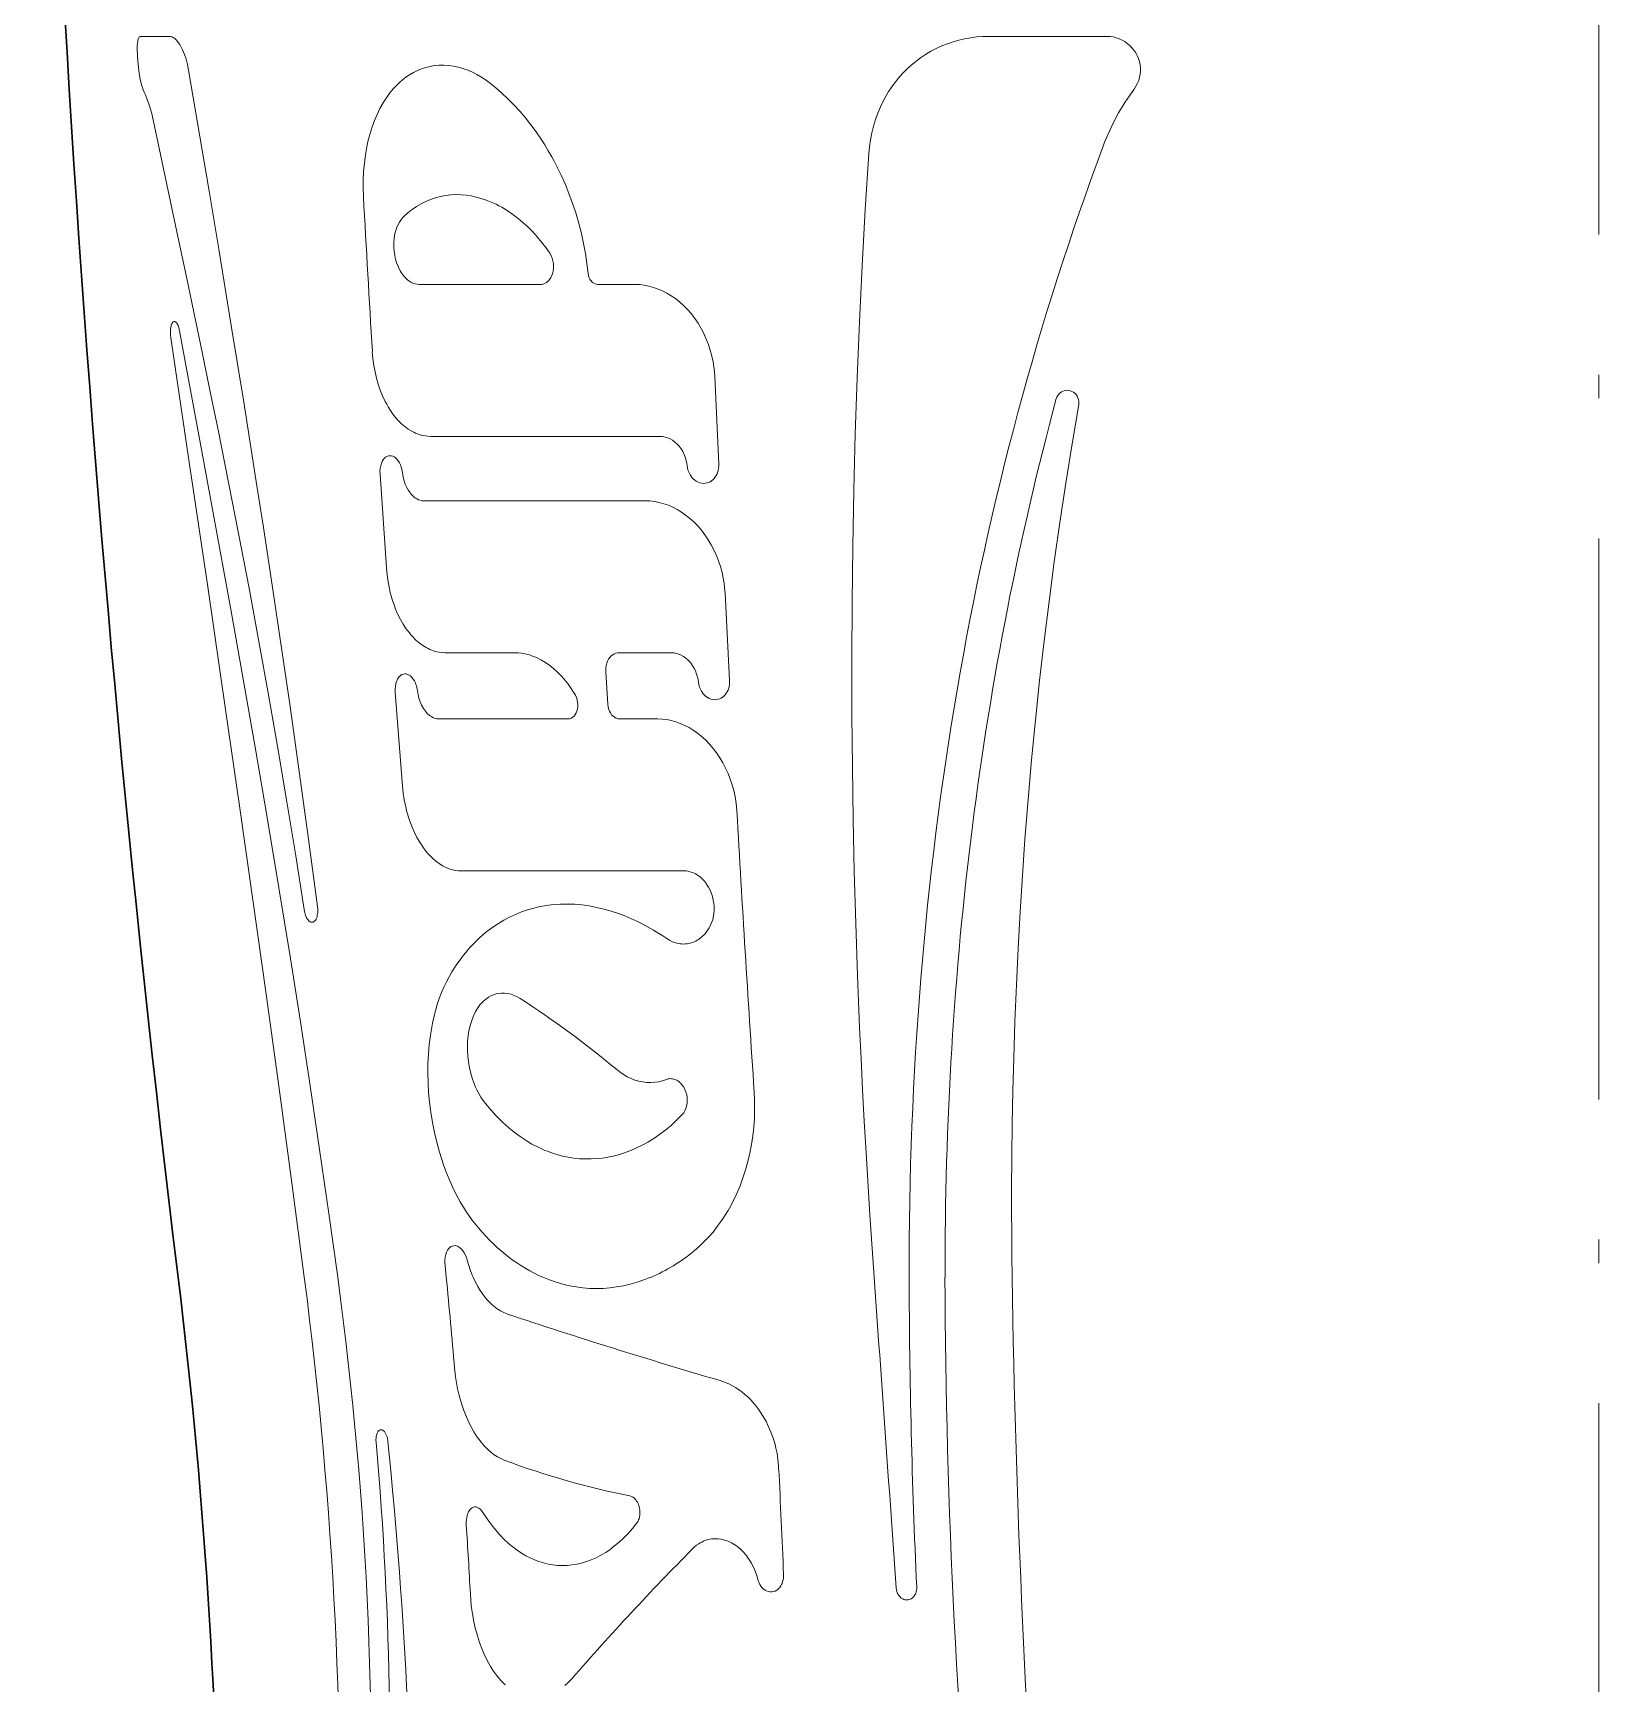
# Model space of a CAD drawing. Extents: x 0 to 297, y 0 to 532.
# Drawn here: x 81.33 to 114.83, y 217.2 to 252.52 of the extents above; entities that cross this region are included whole.
import ezdxf

# ---------------------------------------------------------------- set-up
doc = ezdxf.new("R2010")
doc.units = 0
doc.linetypes.add('DASHDOT', pattern=[18.5, 12, -3, 0.5, -3])

msp = doc.modelspace()

# ---------------------------------------------------------------- linework, layer by layer
at = {"color": 7, "linetype": 'DASHDOT', "lineweight": 13}
msp.add_line((114.834, 371.208), (114.834, 122.985), dxfattribs=at)
at = {"color": 7, "lineweight": 13, "ltscale": 0.006289}
msp.add_line((83.579, 251.911), (83.565, 252.162), dxfattribs=at)
at = {"color": 7, "lineweight": 13, "ltscale": 0.015232}
msp.add_line((83.639, 252.444), (84.248, 252.444), dxfattribs=at)
at = {"color": 7, "lineweight": 13, "ltscale": 0.063401}
msp.add_line((101.773, 252.444), (104.309, 252.444), dxfattribs=at)
at = {"color": 7, "lineweight": 13, "ltscale": 0.064623}
msp.add_line((92.184, 247.138), (89.599, 247.138), dxfattribs=at)
at = {"color": 7, "lineweight": 13, "ltscale": 0.019794}
msp.add_line((93.416, 247.138), (94.208, 247.138), dxfattribs=at)
at = {"color": 7, "lineweight": 13, "ltscale": 0.04688}
msp.add_line((95.917, 245.166), (96.003, 243.293), dxfattribs=at)
at = {"color": 7, "lineweight": 13, "ltscale": 0.122548}
msp.add_line((94.747, 243.888), (89.845, 243.888), dxfattribs=at)
at = {"color": 7, "lineweight": 13, "ltscale": 0.050332}
msp.add_line((88.894, 241.074), (88.758, 243.083), dxfattribs=at)
at = {"color": 7, "lineweight": 13, "ltscale": 0.118523}
msp.add_line((89.693, 242.51), (94.433, 242.51), dxfattribs=at)
at = {"color": 7, "lineweight": 13, "ltscale": 0.046895}
msp.add_line((96.138, 240.539), (96.235, 238.666), dxfattribs=at)
at = {"color": 7, "lineweight": 13, "ltscale": 0.037282}
msp.add_line((91.64, 239.26), (90.148, 239.26), dxfattribs=at)
at = {"color": 7, "lineweight": 13, "ltscale": 0.027982}
msp.add_line((94.991, 239.26), (93.872, 239.26), dxfattribs=at)
at = {"color": 7, "lineweight": 13, "ltscale": 0.017467}
msp.add_line((93.586, 238.855), (93.629, 238.157), dxfattribs=at)
at = {"color": 7, "lineweight": 13, "ltscale": 0.050365}
msp.add_line((89.239, 236.409), (89.085, 238.418), dxfattribs=at)
at = {"color": 7, "lineweight": 13, "ltscale": 0.068987}
msp.add_line((90.013, 237.846), (92.773, 237.846), dxfattribs=at)
at = {"color": 7, "lineweight": 13, "ltscale": 0.020208}
msp.add_line((93.885, 237.846), (94.694, 237.846), dxfattribs=at)
at = {"color": 7, "lineweight": 13, "ltscale": 0.119228}
msp.add_line((95.264, 234.595), (90.494, 234.595), dxfattribs=at)
at = {"color": 7, "lineweight": 13, "ltscale": 0.006349}
msp.add_line((90.173, 225.902), (90.148, 226.155), dxfattribs=at)
at = {"color": 7, "lineweight": 13}
for points in [[(83.565, 252.162), (83.564, 252.234), (83.569, 252.304), (83.574, 252.335), (83.58, 252.364), (83.593, 252.399), (83.6, 252.414), (83.608, 252.426), (83.617, 252.435), (83.626, 252.441), (83.639, 252.444)], [(84.248, 252.444), (84.274, 252.441), (84.301, 252.434), (84.327, 252.422), (84.347, 252.411), (84.367, 252.396), (84.405, 252.361), (84.442, 252.316), (84.475, 252.269), (84.506, 252.215), (84.535, 252.156), (84.555, 252.109), (84.575, 252.059), (84.609, 251.954), (84.638, 251.842), (84.661, 251.725)], [(99.214, 249.937), (99.227, 250.086), (99.249, 250.234), (99.277, 250.38), (99.313, 250.524), (99.356, 250.666), (99.406, 250.805), (99.464, 250.94), (99.528, 251.072), (99.599, 251.2), (99.637, 251.262), (99.677, 251.323), (99.718, 251.383), (99.761, 251.442), (99.843, 251.545), (99.93, 251.643), (100.021, 251.737), (100.117, 251.825), (100.217, 251.909), (100.321, 251.986), (100.429, 252.059), (100.541, 252.125), (100.656, 252.186), (100.773, 252.24), (100.894, 252.288), (101.016, 252.329), (101.141, 252.365), (101.268, 252.394), (101.396, 252.416), (101.521, 252.431), (101.647, 252.441), (101.773, 252.444)], [(104.309, 252.444), (104.376, 252.44), (104.442, 252.431), (104.506, 252.415), (104.57, 252.394), (104.631, 252.366), (104.689, 252.333), (104.744, 252.294), (104.796, 252.251), (104.843, 252.202), (104.886, 252.149), (104.924, 252.093), (104.956, 252.033), (104.982, 251.97), (105.002, 251.905), (105.016, 251.838), (105.023, 251.771), (105.024, 251.703), (105.019, 251.636), (105.006, 251.569), (104.988, 251.504), (104.963, 251.441), (104.929, 251.376), (104.889, 251.315)], [(83.73, 251.206), (83.709, 251.251), (83.691, 251.3), (83.673, 251.353), (83.657, 251.408), (83.629, 251.526), (83.606, 251.649), (83.59, 251.777), (83.579, 251.911)], [(88.404, 249.02), (88.397, 249.2), (88.398, 249.379), (88.407, 249.557), (88.422, 249.733), (88.445, 249.908), (88.459, 249.994), (88.475, 250.079), (88.507, 250.226), (88.546, 250.369), (88.59, 250.509), (88.639, 250.645), (88.694, 250.775), (88.755, 250.9), (88.822, 251.02), (88.857, 251.077), (88.894, 251.133), (88.967, 251.234), (89.006, 251.282), (89.046, 251.329), (89.107, 251.395), (89.172, 251.457), (89.238, 251.515), (89.307, 251.569), (89.388, 251.624), (89.472, 251.673), (89.559, 251.715), (89.647, 251.751), (89.738, 251.781), (89.83, 251.803), (89.924, 251.819), (90.024, 251.828), (90.125, 251.829), (90.226, 251.823), (90.328, 251.809), (90.43, 251.787), (90.532, 251.758), (90.634, 251.722), (90.734, 251.678), (90.826, 251.631), (90.917, 251.579), (91.006, 251.521), (91.093, 251.458)], [(84.661, 251.725), (85.093, 249.174), (85.307, 247.893), (85.576, 246.261), (85.842, 244.623), (86.125, 242.834), (86.264, 241.938), (86.401, 241.041), (86.616, 239.603), (86.826, 238.163), (87.03, 236.721), (87.229, 235.277), (87.421, 233.832)], [(91.093, 251.458), (91.23, 251.348), (91.364, 251.232), (91.495, 251.108), (91.623, 250.979), (91.747, 250.843), (91.868, 250.701), (91.984, 250.554), (92.096, 250.401), (92.204, 250.243), (92.282, 250.122), (92.358, 249.997), (92.43, 249.871), (92.483, 249.774), (92.534, 249.676), (92.632, 249.477), (92.723, 249.273), (92.807, 249.065), (92.884, 248.854), (92.951, 248.648), (93.011, 248.44), (93.065, 248.23), (93.112, 248.017), (93.152, 247.802), (93.185, 247.587), (93.211, 247.37)], [(87.134, 233.766), (86.954, 234.919), (86.767, 236.07), (86.573, 237.218), (86.373, 238.363), (86.167, 239.504), (85.955, 240.641), (85.739, 241.775), (85.517, 242.904), (85.292, 244.028), (85.127, 244.841), (84.96, 245.651), (84.624, 247.263), (84.384, 248.401), (83.905, 250.656)], [(99.327, 225.902), (99.236, 227.237), (99.154, 228.572), (99.116, 229.241), (99.081, 229.91), (99.048, 230.577), (99.018, 231.243), (98.973, 232.356), (98.935, 233.47), (98.904, 234.584), (98.88, 235.698), (98.863, 236.811), (98.853, 237.925), (98.85, 239.128), (98.856, 240.331), (98.871, 241.533), (98.893, 242.735), (98.925, 243.937), (98.965, 245.138), (99.014, 246.338), (99.072, 247.539), (99.138, 248.738), (99.214, 249.937)], [(89.266, 248.592), (89.353, 248.67), (89.444, 248.741), (89.538, 248.806), (89.635, 248.863), (89.735, 248.913), (89.838, 248.956), (89.943, 248.992), (90.05, 249.02), (90.158, 249.041), (90.269, 249.054), (90.38, 249.059), (90.493, 249.056), (90.6, 249.047), (90.707, 249.031), (90.815, 249.008), (90.922, 248.979), (91.029, 248.943), (91.135, 248.901), (91.24, 248.853), (91.3, 248.822), (91.361, 248.789), (91.48, 248.718), (91.596, 248.638), (91.71, 248.552), (91.822, 248.458), (91.924, 248.363), (92.024, 248.262), (92.12, 248.155), (92.213, 248.043), (92.302, 247.926), (92.387, 247.805)], [(89.599, 247.138), (89.553, 247.141), (89.507, 247.15), (89.461, 247.166), (89.417, 247.188), (89.374, 247.215), (89.348, 247.235), (89.323, 247.257), (89.276, 247.306), (89.232, 247.362), (89.21, 247.396), (89.188, 247.431), (89.15, 247.506), (89.118, 247.587), (89.092, 247.671), (89.072, 247.758), (89.059, 247.848), (89.052, 247.938), (89.052, 248.027), (89.059, 248.116), (89.07, 248.194), (89.087, 248.269), (89.11, 248.342), (89.138, 248.409), (89.171, 248.472), (89.2, 248.516), (89.231, 248.556), (89.266, 248.592)], [(92.387, 247.805), (92.416, 247.754), (92.44, 247.699), (92.457, 247.641), (92.466, 247.586), (92.47, 247.53), (92.469, 247.475), (92.461, 247.421), (92.448, 247.368), (92.427, 247.315), (92.414, 247.29), (92.4, 247.266), (92.384, 247.244), (92.368, 247.224), (92.34, 247.198), (92.311, 247.176), (92.279, 247.159), (92.246, 247.146), (92.215, 247.14), (92.184, 247.138)], [(93.211, 247.37), (93.217, 247.333), (93.227, 247.297), (93.247, 247.253), (93.259, 247.233), (93.273, 247.214), (93.288, 247.197), (93.304, 247.182), (93.33, 247.163), (93.358, 247.149), (93.387, 247.141), (93.416, 247.138)], [(94.208, 247.138), (94.308, 247.134), (94.409, 247.122), (94.509, 247.103), (94.608, 247.076), (94.706, 247.041), (94.802, 247), (94.896, 246.951), (94.988, 246.896), (95.077, 246.835), (95.163, 246.767), (95.253, 246.687), (95.338, 246.6), (95.418, 246.508), (95.493, 246.41), (95.563, 246.307), (95.627, 246.199), (95.686, 246.087), (95.738, 245.971), (95.784, 245.852), (95.823, 245.73), (95.856, 245.606), (95.882, 245.48), (95.899, 245.376), (95.91, 245.271), (95.917, 245.166)], [(84.284, 245.997), (84.278, 246.054), (84.275, 246.113), (84.277, 246.17), (84.283, 246.221), (84.293, 246.266), (84.3, 246.287), (84.308, 246.304), (84.32, 246.325), (84.335, 246.339), (84.35, 246.345), (84.366, 246.345), (84.382, 246.337), (84.398, 246.323), (84.408, 246.31), (84.418, 246.295), (84.436, 246.258), (84.451, 246.215), (84.467, 246.149)], [(84.467, 246.149), (84.954, 243.53), (85.197, 242.213), (85.558, 240.23), (85.824, 238.738), (86.087, 237.24), (86.344, 235.739), (86.595, 234.233), (86.84, 232.724), (87.054, 231.364), (87.263, 230.001), (87.465, 228.636), (87.662, 227.27), (87.852, 225.902)], [(87.137, 225.902), (86.87, 227.924), (86.598, 229.943), (86.32, 231.961), (86.038, 233.977), (85.752, 235.989), (85.461, 237.999), (85.071, 240.673), (84.677, 243.339), (84.284, 245.997)], [(89.845, 243.888), (89.783, 243.89), (89.721, 243.898), (89.659, 243.91), (89.598, 243.927), (89.558, 243.942), (89.518, 243.958), (89.478, 243.976), (89.439, 243.997), (89.362, 244.044), (89.288, 244.098), (89.217, 244.16), (89.149, 244.228), (89.09, 244.295), (89.034, 244.367), (88.981, 244.443), (88.932, 244.523), (88.9, 244.578), (88.87, 244.635), (88.814, 244.754), (88.764, 244.877), (88.72, 245.005), (88.683, 245.136), (88.651, 245.27), (88.626, 245.407), (88.606, 245.554), (88.593, 245.702)], [(103.224, 244.695), (103.237, 244.731), (103.255, 244.765), (103.278, 244.795), (103.305, 244.822), (103.337, 244.843), (103.372, 244.859), (103.409, 244.87), (103.446, 244.874), (103.484, 244.873), (103.521, 244.865), (103.556, 244.852), (103.59, 244.833), (103.62, 244.81), (103.647, 244.782), (103.67, 244.75), (103.688, 244.714), (103.7, 244.677), (103.707, 244.638), (103.708, 244.603), (103.704, 244.569)], [(103.704, 244.569), (103.562, 243.729), (103.427, 242.888), (103.3, 242.046), (103.181, 241.203), (103.069, 240.359), (102.965, 239.514), (102.868, 238.668), (102.779, 237.821), (102.697, 236.973), (102.623, 236.125), (102.555, 235.276), (102.5, 234.497), (102.451, 233.717), (102.407, 232.937), (102.37, 232.156), (102.338, 231.376), (102.313, 230.594), (102.295, 229.891), (102.281, 229.187), (102.273, 228.484), (102.269, 227.78), (102.269, 227.312), (102.27, 226.843), (102.274, 226.373), (102.28, 225.902)], [(95.327, 243.262), (95.32, 243.313), (95.309, 243.364), (95.289, 243.433), (95.264, 243.499), (95.233, 243.563), (95.197, 243.622), (95.156, 243.677), (95.11, 243.727), (95.06, 243.772), (95.012, 243.806), (94.962, 243.835), (94.91, 243.858), (94.856, 243.874), (94.802, 243.884), (94.747, 243.888)], [(88.758, 243.083), (88.757, 243.144), (88.762, 243.203), (88.772, 243.26), (88.788, 243.313), (88.805, 243.352), (88.825, 243.386), (88.848, 243.416), (88.875, 243.441), (88.904, 243.46), (88.936, 243.471), (88.968, 243.476), (88.999, 243.473), (89.03, 243.464), (89.06, 243.45), (89.089, 243.429), (89.12, 243.4), (89.148, 243.364), (89.173, 243.324), (89.194, 243.28), (89.206, 243.249), (89.216, 243.217), (89.225, 243.183), (89.237, 243.117)], [(89.237, 243.117), (89.244, 243.066), (89.253, 243.015), (89.273, 242.939), (89.299, 242.866), (89.329, 242.796), (89.365, 242.732), (89.386, 242.7), (89.408, 242.671), (89.429, 242.646), (89.451, 242.622), (89.496, 242.583), (89.519, 242.567), (89.543, 242.552), (89.579, 242.534), (89.617, 242.521), (89.654, 242.513), (89.693, 242.51)], [(96.003, 243.293), (96.003, 243.251), (95.999, 243.209), (95.992, 243.168), (95.981, 243.128), (95.967, 243.089), (95.949, 243.053), (95.929, 243.02), (95.905, 242.99), (95.879, 242.962), (95.85, 242.939), (95.82, 242.92), (95.788, 242.904), (95.754, 242.893), (95.72, 242.886), (95.685, 242.883), (95.643, 242.886), (95.602, 242.895), (95.561, 242.91), (95.523, 242.93), (95.486, 242.956), (95.458, 242.981), (95.431, 243.01), (95.407, 243.042), (95.391, 243.068), (95.376, 243.095), (95.363, 243.123), (95.352, 243.152), (95.336, 243.206), (95.327, 243.262)], [(94.433, 242.51), (94.533, 242.507), (94.632, 242.495), (94.731, 242.475), (94.829, 242.448), (94.926, 242.414), (95.022, 242.372), (95.115, 242.324), (95.207, 242.269), (95.295, 242.207), (95.381, 242.14), (95.47, 242.06), (95.554, 241.973), (95.634, 241.881), (95.709, 241.783), (95.779, 241.679), (95.844, 241.572), (95.902, 241.46), (95.954, 241.344), (96.001, 241.225), (96.041, 241.103), (96.074, 240.979), (96.101, 240.853), (96.118, 240.749), (96.13, 240.644), (96.138, 240.539)], [(90.148, 239.26), (90.087, 239.263), (90.025, 239.27), (89.964, 239.283), (89.904, 239.3), (89.864, 239.314), (89.824, 239.331), (89.785, 239.349), (89.746, 239.37), (89.67, 239.417), (89.596, 239.471), (89.525, 239.533), (89.457, 239.601), (89.42, 239.642), (89.385, 239.684), (89.317, 239.775), (89.254, 239.872), (89.195, 239.974), (89.141, 240.082), (89.092, 240.195), (89.057, 240.287), (89.025, 240.382), (88.996, 240.479), (88.976, 240.553), (88.958, 240.627), (88.943, 240.703), (88.929, 240.779), (88.908, 240.926), (88.894, 241.074)], [(92.936, 238.352), (92.885, 238.436), (92.832, 238.518), (92.767, 238.608), (92.699, 238.693), (92.628, 238.774), (92.553, 238.849), (92.475, 238.92), (92.39, 238.988), (92.301, 239.05), (92.21, 239.104), (92.117, 239.151), (92.07, 239.172), (92.022, 239.19), (91.975, 239.206), (91.928, 239.221), (91.856, 239.238), (91.784, 239.25), (91.711, 239.258), (91.64, 239.26)], [(93.872, 239.26), (93.836, 239.258), (93.801, 239.25), (93.768, 239.236), (93.736, 239.218), (93.703, 239.192), (93.674, 239.161), (93.648, 239.124), (93.627, 239.084), (93.61, 239.041), (93.601, 239.012), (93.594, 238.982), (93.589, 238.95), (93.586, 238.918), (93.586, 238.855)], [(95.568, 238.635), (95.56, 238.686), (95.55, 238.737), (95.53, 238.806), (95.504, 238.872), (95.473, 238.935), (95.437, 238.995), (95.396, 239.05), (95.35, 239.1), (95.301, 239.144), (95.253, 239.179), (95.203, 239.207), (95.152, 239.23), (95.099, 239.247), (95.045, 239.257), (94.991, 239.26)], [(89.085, 238.418), (89.083, 238.479), (89.087, 238.538), (89.097, 238.595), (89.112, 238.648), (89.123, 238.674), (89.135, 238.699), (89.153, 238.729), (89.174, 238.754), (89.197, 238.776), (89.226, 238.795), (89.257, 238.806), (89.289, 238.811), (89.319, 238.808), (89.35, 238.799), (89.379, 238.785), (89.408, 238.764), (89.439, 238.735), (89.467, 238.699), (89.492, 238.659), (89.514, 238.615), (89.526, 238.583), (89.537, 238.551), (89.552, 238.484), (89.557, 238.452)], [(89.557, 238.452), (89.571, 238.367), (89.591, 238.287), (89.617, 238.21), (89.648, 238.138), (89.685, 238.071), (89.706, 238.039), (89.728, 238.009), (89.751, 237.982), (89.774, 237.957), (89.818, 237.918), (89.841, 237.902), (89.865, 237.887), (89.901, 237.869), (89.938, 237.856), (89.976, 237.848), (90.013, 237.846)], [(96.235, 238.666), (96.236, 238.624), (96.233, 238.582), (96.226, 238.54), (96.216, 238.5), (96.202, 238.462), (96.184, 238.426), (96.164, 238.393), (96.141, 238.362), (96.115, 238.335), (96.087, 238.312), (96.057, 238.293), (96.026, 238.277), (95.993, 238.266), (95.959, 238.259), (95.925, 238.256), (95.883, 238.259), (95.842, 238.268), (95.802, 238.282), (95.764, 238.303), (95.728, 238.328), (95.699, 238.354), (95.673, 238.383), (95.649, 238.415), (95.633, 238.44), (95.618, 238.467), (95.605, 238.495), (95.593, 238.525), (95.578, 238.579), (95.568, 238.635)], [(92.773, 237.846), (92.791, 237.847), (92.81, 237.85), (92.828, 237.855), (92.846, 237.862), (92.879, 237.882), (92.909, 237.908), (92.933, 237.939), (92.954, 237.975), (92.97, 238.015), (92.982, 238.059), (92.988, 238.104), (92.99, 238.151), (92.985, 238.203), (92.975, 238.256), (92.958, 238.306), (92.936, 238.352)], [(93.629, 238.157), (93.635, 238.108), (93.647, 238.06), (93.665, 238.014), (93.686, 237.973), (93.713, 237.936), (93.743, 237.905), (93.776, 237.88), (93.811, 237.861), (93.848, 237.849), (93.885, 237.846)], [(94.694, 237.846), (94.792, 237.842), (94.89, 237.83), (94.988, 237.81), (95.085, 237.783), (95.181, 237.749), (95.276, 237.707), (95.369, 237.659), (95.459, 237.604), (95.547, 237.542), (95.631, 237.475), (95.72, 237.395), (95.804, 237.308), (95.884, 237.215), (95.959, 237.117), (96.029, 237.014), (96.093, 236.907), (96.151, 236.795), (96.204, 236.679), (96.25, 236.56), (96.291, 236.439), (96.324, 236.315), (96.352, 236.189), (96.369, 236.085), (96.382, 235.979), (96.39, 235.874)], [(90.494, 234.595), (90.434, 234.598), (90.373, 234.605), (90.313, 234.618), (90.253, 234.635), (90.213, 234.649), (90.174, 234.666), (90.135, 234.684), (90.096, 234.705), (90.021, 234.752), (89.948, 234.806), (89.877, 234.868), (89.809, 234.936), (89.773, 234.977), (89.738, 235.019), (89.67, 235.11), (89.606, 235.207), (89.548, 235.309), (89.493, 235.417), (89.444, 235.529), (89.408, 235.622), (89.375, 235.717), (89.346, 235.814), (89.326, 235.888), (89.307, 235.963), (89.277, 236.114), (89.254, 236.261), (89.239, 236.409)], [(95.799, 233.375), (95.823, 233.421), (95.845, 233.469), (95.863, 233.519), (95.875, 233.558), (95.885, 233.598), (95.898, 233.679), (95.905, 233.762), (95.903, 233.846), (95.894, 233.93), (95.878, 234.013), (95.855, 234.093), (95.825, 234.17), (95.788, 234.244), (95.745, 234.313), (95.721, 234.345), (95.696, 234.376), (95.669, 234.406), (95.641, 234.433), (95.614, 234.458), (95.585, 234.481), (95.545, 234.508), (95.504, 234.532), (95.462, 234.553), (95.413, 234.571), (95.364, 234.585), (95.314, 234.593), (95.264, 234.595)], [(87.421, 233.832), (87.426, 233.768), (87.425, 233.704), (87.421, 233.674), (87.416, 233.644), (87.41, 233.618), (87.403, 233.594), (87.39, 233.564), (87.374, 233.539), (87.357, 233.519), (87.335, 233.504), (87.324, 233.499), (87.313, 233.497), (87.301, 233.496), (87.289, 233.497), (87.276, 233.501), (87.263, 233.507), (87.238, 233.526), (87.215, 233.552), (87.201, 233.572), (87.188, 233.594), (87.166, 233.643), (87.148, 233.699), (87.134, 233.766)], [(90.295, 232.436), (90.388, 232.579), (90.486, 232.716), (90.537, 232.783), (90.59, 232.848), (90.642, 232.911), (90.696, 232.971), (90.786, 233.065), (90.879, 233.155), (90.974, 233.24), (91.073, 233.32), (91.174, 233.395), (91.29, 233.473), (91.408, 233.544), (91.53, 233.608), (91.655, 233.666), (91.783, 233.718), (91.913, 233.762), (92.045, 233.8), (92.18, 233.831), (92.317, 233.855), (92.416, 233.868), (92.517, 233.877), (92.618, 233.883), (92.694, 233.885), (92.77, 233.885), (92.924, 233.88), (93.08, 233.866), (93.235, 233.845), (93.391, 233.815), (93.548, 233.779), (93.704, 233.734), (93.86, 233.683), (93.992, 233.633), (94.123, 233.579), (94.254, 233.519), (94.383, 233.454), (94.497, 233.393), (94.611, 233.328), (94.723, 233.259), (94.807, 233.205), (94.89, 233.149)], [(94.89, 233.149), (94.951, 233.111), (95.014, 233.08), (95.079, 233.057), (95.147, 233.04), (95.181, 233.035), (95.215, 233.032), (95.249, 233.031), (95.282, 233.032), (95.327, 233.036), (95.372, 233.044), (95.416, 233.056), (95.448, 233.067), (95.48, 233.079), (95.512, 233.094), (95.543, 233.111), (95.573, 233.13), (95.602, 233.151), (95.658, 233.198), (95.71, 233.251), (95.757, 233.311), (95.799, 233.375)], [(90.863, 226.958), (90.793, 227.043), (90.725, 227.132), (90.659, 227.224), (90.611, 227.295), (90.564, 227.368), (90.474, 227.518), (90.389, 227.675), (90.309, 227.836), (90.235, 228.003), (90.166, 228.175), (90.117, 228.308), (90.071, 228.444), (90.029, 228.581), (89.999, 228.685), (89.971, 228.79), (89.921, 229.002), (89.879, 229.217), (89.843, 229.433), (89.816, 229.65), (89.797, 229.858), (89.785, 230.065), (89.78, 230.272), (89.783, 230.478), (89.793, 230.682), (89.811, 230.883), (89.822, 230.983), (89.836, 231.082), (89.857, 231.212), (89.881, 231.341), (89.909, 231.467), (89.944, 231.603), (89.983, 231.736), (90.026, 231.865), (90.074, 231.991), (90.123, 232.108), (90.177, 232.222), (90.234, 232.331), (90.295, 232.436)], [(91.011, 229.619), (90.961, 229.686), (90.913, 229.758), (90.869, 229.834), (90.828, 229.914), (90.803, 229.969), (90.779, 230.025), (90.737, 230.141), (90.701, 230.26), (90.672, 230.383), (90.651, 230.508), (90.636, 230.633), (90.629, 230.76), (90.629, 230.886), (90.632, 230.95), (90.638, 231.013), (90.644, 231.073), (90.653, 231.133), (90.672, 231.232), (90.697, 231.328), (90.727, 231.419), (90.762, 231.507), (90.803, 231.589), (90.849, 231.664), (90.874, 231.7), (90.901, 231.734), (90.927, 231.764), (90.954, 231.793), (90.993, 231.829), (91.033, 231.862), (91.075, 231.891), (91.128, 231.921), (91.183, 231.945), (91.239, 231.963), (91.297, 231.974), (91.356, 231.98), (91.423, 231.979), (91.49, 231.971), (91.558, 231.955), (91.625, 231.931), (91.69, 231.901), (91.755, 231.864)], [(93.821, 230.345), (93.894, 230.288), (93.969, 230.237), (94.047, 230.193), (94.127, 230.154), (94.21, 230.122), (94.294, 230.097), (94.379, 230.08), (94.464, 230.07), (94.55, 230.068), (94.635, 230.074), (94.719, 230.087), (94.803, 230.107), (94.884, 230.135)], [(94.884, 230.135), (94.913, 230.145), (94.942, 230.15), (94.972, 230.152), (94.995, 230.151), (95.017, 230.148), (95.04, 230.143), (95.062, 230.136), (95.084, 230.127), (95.106, 230.116), (95.149, 230.088), (95.188, 230.054), (95.223, 230.014), (95.254, 229.968), (95.281, 229.917), (95.303, 229.861), (95.318, 229.804), (95.328, 229.744), (95.331, 229.683), (95.327, 229.624), (95.317, 229.566), (95.302, 229.514), (95.281, 229.466), (95.254, 229.422), (95.223, 229.383)], [(95.223, 229.383), (95.109, 229.268), (94.991, 229.159), (94.869, 229.057), (94.744, 228.962), (94.616, 228.874), (94.486, 228.793), (94.419, 228.756), (94.352, 228.72), (94.262, 228.676), (94.171, 228.635), (94.08, 228.598), (93.969, 228.559), (93.857, 228.524), (93.744, 228.495), (93.63, 228.472), (93.516, 228.454), (93.394, 228.441), (93.271, 228.434), (93.148, 228.434), (93.025, 228.44), (92.903, 228.453), (92.781, 228.472), (92.66, 228.497), (92.54, 228.529), (92.45, 228.558), (92.36, 228.59), (92.27, 228.625), (92.204, 228.654), (92.138, 228.685), (92.008, 228.753), (91.881, 228.829), (91.756, 228.911), (91.655, 228.985), (91.556, 229.063), (91.459, 229.146), (91.364, 229.233), (91.303, 229.293), (91.242, 229.355), (91.125, 229.483), (91.011, 229.619)], [(96.761, 229.872), (96.77, 229.682), (96.772, 229.492), (96.766, 229.302), (96.753, 229.114), (96.732, 228.927), (96.704, 228.742), (96.67, 228.559), (96.627, 228.379), (96.578, 228.203), (96.522, 228.029), (96.459, 227.86), (96.39, 227.695), (96.352, 227.614), (96.313, 227.535), (96.259, 227.431), (96.202, 227.33), (96.142, 227.231), (96.059, 227.106), (95.973, 226.986), (95.882, 226.871), (95.787, 226.761), (95.688, 226.658), (95.585, 226.56), (95.479, 226.468)], [(90.148, 226.155), (90.145, 226.216), (90.147, 226.276), (90.153, 226.335), (90.166, 226.39), (90.183, 226.439), (90.204, 226.483), (90.225, 226.513), (90.248, 226.538), (90.274, 226.558), (90.302, 226.572), (90.333, 226.579), (90.364, 226.58), (90.396, 226.574), (90.414, 226.568), (90.432, 226.559), (90.467, 226.536), (90.501, 226.506), (90.531, 226.469), (90.56, 226.426), (90.585, 226.378), (90.605, 226.327), (90.622, 226.272)], [(90.751, 225.902), (90.802, 225.796), (90.852, 225.703), (90.901, 225.621), (90.955, 225.541), (91.01, 225.469), (91.065, 225.405), (91.119, 225.348), (91.156, 225.314), (91.192, 225.283), (91.264, 225.228), (91.336, 225.183), (91.407, 225.147), (91.478, 225.119)], [(94.548, 225.902), (94.402, 225.845), (94.256, 225.796), (94.11, 225.755), (93.964, 225.722), (93.819, 225.696), (93.674, 225.677), (93.529, 225.666), (93.385, 225.663), (93.241, 225.666), (93.097, 225.677), (92.953, 225.696), (92.81, 225.722), (92.668, 225.755), (92.525, 225.796), (92.383, 225.845), (92.241, 225.902)], [(91.414, 221.994), (91.342, 222.025), (91.27, 222.063), (91.199, 222.109), (91.128, 222.164), (91.056, 222.227), (90.984, 222.3), (90.912, 222.385), (90.875, 222.433), (90.838, 222.484), (90.803, 222.537), (90.767, 222.594), (90.713, 222.689), (90.659, 222.795), (90.604, 222.915), (90.55, 223.053), (90.514, 223.158), (90.478, 223.275), (90.444, 223.405), (90.418, 223.518), (90.395, 223.642), (90.374, 223.774), (90.358, 223.912), (90.354, 223.959)], [(96.036, 223.693), (96.128, 223.661), (96.221, 223.622), (96.313, 223.574), (96.36, 223.547), (96.407, 223.517), (96.453, 223.485), (96.499, 223.45), (96.562, 223.399), (96.624, 223.343), (96.687, 223.28), (96.767, 223.191), (96.807, 223.143), (96.846, 223.091), (96.905, 223.007), (96.964, 222.914), (97.022, 222.81), (97.05, 222.753), (97.078, 222.693), (97.121, 222.592), (97.161, 222.481), (97.2, 222.357), (97.227, 222.249), (97.251, 222.131), (97.27, 222.005), (97.283, 221.872), (97.285, 221.829)], [(88.673, 222.373), (88.671, 222.423), (88.672, 222.465), (88.676, 222.498), (88.682, 222.525), (88.688, 222.55), (88.696, 222.57), (88.711, 222.6), (88.728, 222.621), (88.746, 222.635), (88.764, 222.642), (88.783, 222.643), (88.802, 222.639), (88.817, 222.631), (88.831, 222.621), (88.85, 222.601), (88.87, 222.573), (88.891, 222.532), (88.907, 222.487), (88.915, 222.458), (88.922, 222.423), (88.927, 222.389)], [(94.251, 220.648), (94.265, 220.668), (94.278, 220.69), (94.288, 220.713), (94.298, 220.738), (94.307, 220.773), (94.315, 220.815), (94.318, 220.85), (94.318, 220.891), (94.315, 220.927), (94.31, 220.961), (94.3, 221.003), (94.289, 221.036), (94.277, 221.066), (94.264, 221.092), (94.247, 221.118), (94.231, 221.141), (94.214, 221.16), (94.198, 221.176), (94.166, 221.2), (94.134, 221.217), (94.101, 221.226)], [(90.603, 220.609), (90.602, 220.669), (90.606, 220.721), (90.612, 220.763), (90.62, 220.799), (90.629, 220.831), (90.639, 220.858), (90.651, 220.883), (90.663, 220.905), (90.688, 220.938), (90.71, 220.959), (90.732, 220.974), (90.755, 220.984), (90.779, 220.99), (90.794, 220.991), (90.81, 220.99), (90.826, 220.987), (90.843, 220.982), (90.872, 220.967), (90.9, 220.946), (90.929, 220.916), (90.959, 220.875)], [(90.959, 220.875), (91.05, 220.737), (91.141, 220.611), (91.232, 220.497), (91.323, 220.393), (91.415, 220.298), (91.507, 220.212), (91.6, 220.135), (91.692, 220.065), (91.785, 220.003), (91.877, 219.948), (91.971, 219.9), (92.064, 219.858), (92.158, 219.822), (92.252, 219.793), (92.353, 219.769), (92.455, 219.751), (92.556, 219.741), (92.658, 219.737), (92.761, 219.74), (92.863, 219.75), (92.966, 219.767), (93.069, 219.79), (93.172, 219.821), (93.275, 219.859), (93.379, 219.905), (93.482, 219.958), (93.585, 220.019), (93.681, 220.083), (93.777, 220.156), (93.873, 220.236), (93.968, 220.324), (94.063, 220.422), (94.158, 220.53), (94.251, 220.648)], [(96.839, 219.443), (96.811, 219.537), (96.782, 219.619), (96.751, 219.692), (96.727, 219.741), (96.702, 219.787), (96.676, 219.833), (96.649, 219.875), (96.619, 219.918), (96.589, 219.958), (96.532, 220.025), (96.475, 220.081), (96.418, 220.13), (96.382, 220.157), (96.346, 220.182), (96.31, 220.205), (96.274, 220.225), (96.202, 220.258), (96.13, 220.283), (96.059, 220.3), (95.989, 220.31), (95.918, 220.311), (95.848, 220.306), (95.779, 220.292), (95.71, 220.271), (95.676, 220.257), (95.642, 220.241), (95.608, 220.223), (95.575, 220.202), (95.531, 220.171), (95.487, 220.135), (95.443, 220.094)], [(97.391, 219.543), (97.39, 219.498), (97.386, 219.457), (97.378, 219.415), (97.368, 219.379), (97.357, 219.352), (97.346, 219.329), (97.332, 219.304), (97.317, 219.282), (97.301, 219.261), (97.283, 219.243), (97.265, 219.227), (97.246, 219.213), (97.21, 219.193), (97.173, 219.181), (97.137, 219.175), (97.099, 219.175), (97.061, 219.182), (97.023, 219.196), (96.994, 219.213), (96.964, 219.234), (96.935, 219.262), (96.905, 219.298), (96.881, 219.335), (96.859, 219.381), (96.849, 219.409), (96.839, 219.443)], [(91.437, 217.186), (91.364, 217.258), (91.291, 217.339), (91.255, 217.384), (91.219, 217.431), (91.171, 217.5), (91.123, 217.576), (91.075, 217.659), (91.027, 217.752), (90.979, 217.853), (90.932, 217.966), (90.886, 218.092), (90.84, 218.235), (90.818, 218.313), (90.796, 218.397), (90.764, 218.543), (90.734, 218.705), (90.722, 218.793), (90.71, 218.885), (90.698, 219.005), (90.69, 219.129)], [(100.239, 219.273), (100.239, 219.239), (100.236, 219.208), (100.229, 219.176), (100.22, 219.149), (100.21, 219.127), (100.2, 219.108), (100.179, 219.078), (100.164, 219.061), (100.148, 219.047), (100.117, 219.025), (100.085, 219.011), (100.053, 219.004), (100.02, 219.002), (99.988, 219.006), (99.964, 219.013), (99.94, 219.024), (99.909, 219.043), (99.892, 219.056), (99.875, 219.074), (99.861, 219.09), (99.847, 219.11), (99.834, 219.131), (99.822, 219.156), (99.813, 219.183), (99.805, 219.215), (99.799, 219.257)], [(92.86, 217.317), (92.822, 217.276), (92.785, 217.238), (92.711, 217.169)]]:
    msp.add_lwpolyline(points, dxfattribs=at)
at = {"color": 7, "lineweight": 30}
for centre, radius, start, end in [((500.334, 276.811), 419, 180.00042, 186.97865), ((-35.586, 211.211), 120.92, 359.99855, 6.97865)]:
    msp.add_arc(centre, radius, start, end, dxfattribs=at)
at = {"color": 7, "lineweight": 13}
for centre, radius, start, end in [((81.4, 250.165), 2.552, 11.0896, 24.0757), ((108.864, 248.369), 4.948, 143.4552, 159.5359), ((602.791, 276.761), 515.135, 183.08697, 183.45667), ((802.98, 276.493), 707.756, 183.290111, 183.776953), ((81.237, 215.394), 19.542, 49.9126, 57.4363), ((93.077, 229.365), 3.763, 293.0228, 309.6655), ((93.075, 226.92), 2.537, 194.7963, 203.6571), ((-3.674, 214.062), 91.58, 358.21413, 7.42884), ((9.732, 215.282), 78.839, 357.03742, 7.74162), ((-2817.845, 15.459), 2924.753, 3.995632, 4.12615), ((251.89, 226.315), 151.814, 180.15583, 182.65893), ((253.56, 226.366), 152.717, 180.17389, 185.6964), ((348.166, 229.703), 245.916, 180.88553, 184.3133), ((132.737, 349.104), 130.671, 251.59405, 253.6882), ((11.407, 215.591), 77.564, 356.76052, 5.01629), ((-15.967, 211.754), 105.431, 359.70285, 5.78895), ((97.367, 237.784), 16.876, 249.342, 258.8423), ((139.777, 176.249), 62.353, 135.3174, 138.8038)]:
    msp.add_arc(centre, radius, start, end, dxfattribs=at)
for centre, major_axis, ratio, start_param, end_param in [((2271.578, -715.788), (2165.869, -969.496), 0.161215, 3.151786, 3.214013), ((639.2, 7.855), (532.273, -247.036), 0.326666, 3.197999, 3.292695), ((94.09, 234.455), (-1.03, -8.774), 0.5675, 5.799784, 6.115173), ((-7.204, 211.211), (0, -120.92), 0.811319, 1.676417, 1.692597), ((26.748, 211.211), (0, -120.92), 0.585602, 1.63976, 1.658726), ((-7.204, 211.211), (0, -120.92), 0.811319, 1.636327, 1.6486)]:
    msp.add_ellipse(centre, major_axis=major_axis, ratio=ratio, start_param=start_param, end_param=end_param, dxfattribs=at)

doc.saveas('drawing.dxf')
